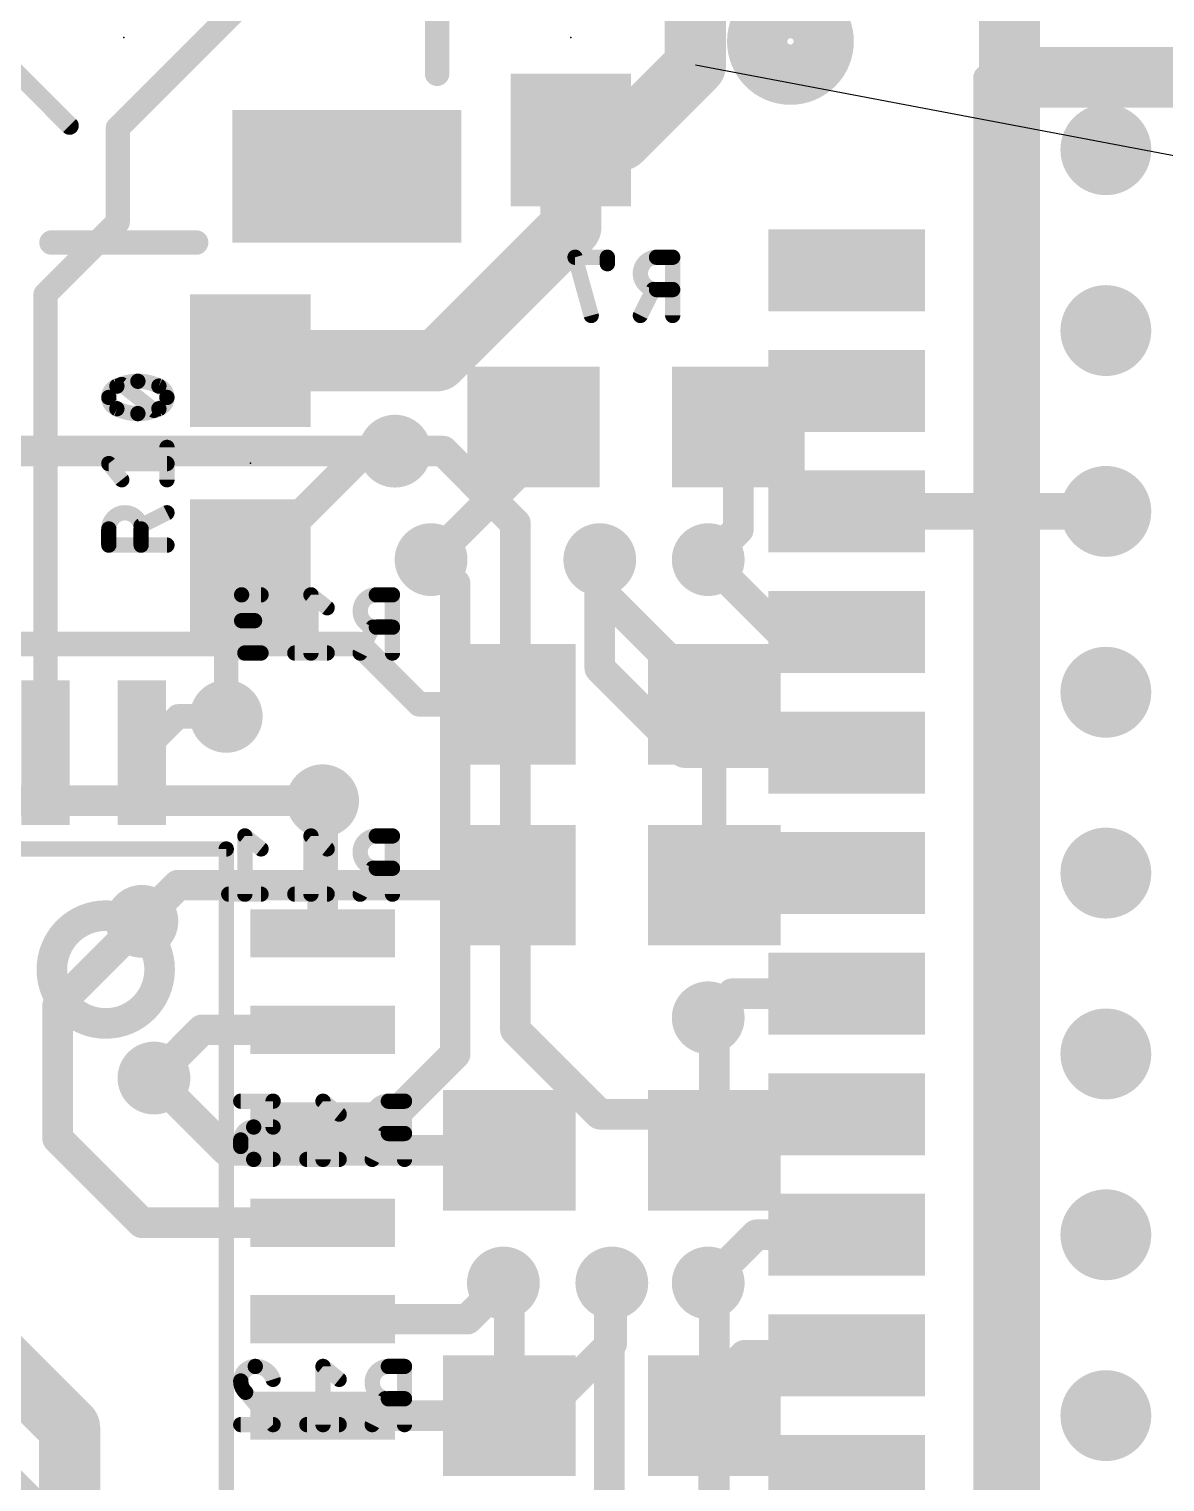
# Model space of a CAD drawing. Extents: x -5.4 to 52.1, y -3.7 to 32.4.
# Drawn here: x 21.06 to 30.49, y 10.45 to 22.5 of the extents above; entities that cross this region are included whole.
import ezdxf

# ---------------------------------------------------------------- set-up
doc = ezdxf.new("R2010")
doc.units = 0
for name, color, linetype in [('1', 14, 'CONTINUOUS'), ('16', 174, 'CONTINUOUS'), ('18', 94, 'CONTINUOUS'), ('19', 54, 'CONTINUOUS'), ('21', 250, 'CONTINUOUS'), ('22', 250, 'CONTINUOUS'), ('23', 178, 'CONTINUOUS'), ('25', 250, 'CONTINUOUS')]:
    doc.layers.add(name, color=color, linetype=linetype)

# ---------------------------------------------------------------- blocks, each defined once
blk = doc.blocks.new('RECT')
blk.add_solid([(-0.5, -0.5), (0.5, -0.5), (-0.5, 0.5), (0.5, 0.5)])
blk = doc.blocks.new('ROUNDV')
at = {"const_width": 0.5}
blk.add_lwpolyline([(0, -0.25, 1), (0, 0.25, 1), (0, -0.25)], format="xyb", dxfattribs=at)

msp = doc.modelspace()

# ---------------------------------------------------------------- linework, layer by layer
at = {"layer": '1'}
for points, const_width in [([(26.5936, 22.2), (26.5936, 24.1936)], 0.508), ([(23.7, 23.58), (21.8, 21.68)], 0.2), ([(29.2, 22.8), (29.2, 22.1)], 0.5044), ([(25.9736, 21.58), (26.5936, 22.2)], 0.508), ([(29.2, 22.1), (36.6, 22.1)], 0.5044), ([(36.6, 22.1), (29.2, 22.1)], 0.5044), ([(29.2, 22.1), (29.2, 1)], 0.5044), ([(25.56, 21.58), (25.9736, 21.58)], 0.508), ([(25.56, 21.58), (25.56, 20.86)], 0.508), ([(21.8, 21.68), (21.8, 20.9)], 0.2), ([(25.56, 21.58), (25.7, 21.52)], 0.254), ([(25.56, 20.86), (24.45, 19.75)], 0.508), ([(21.8, 20.9), (21.2, 20.3)], 0.2), ([(21.2, 20.3), (21.2, 16.5)], 0.2), ([(24.45, 19.75), (22.9, 19.75)], 0.508), ([(23.85, 19), (22.9, 18.05)], 0.254), ([(24.1, 19), (23.85, 19)], 0.254), ([(24.1, 19), (24.5, 19)], 0.254), ([(24.5, 19), (25.1, 18.4)], 0.254), ([(27.85, 18.5), (30.1, 18.5)], 0.3048), ([(25.1, 18.4), (25.1, 14.2)], 0.254), ([(24.4, 18.1), (24.6, 17.9)], 0.254), ([(25.8, 18.1), (25.8, 17.2)], 0.254), ([(27.3, 17.5), (26.7, 18.1)], 0.254), ([(24.6, 17.9), (24.6, 14)], 0.254), ([(27.85, 17.5), (27.3, 17.5)], 0.254), ([(25.8, 17.2), (26.5, 16.5)], 0.254), ([(22, 16.5), (22.3, 16.8)], 0.2032), ([(22.3, 16.8), (22.7, 16.8)], 0.2032), ([(26.5, 16.5), (27.85, 16.5)], 0.254), ([(23.5, 16.1), (23.5, 15)], 0.254), ([(22, 15.1), (21.3, 14.4)], 0.254), ([(26.7, 14.3), (26.9, 14.5)], 0.254), ([(26.9, 14.5), (27.85, 14.5)], 0.254), ([(21.3, 14.4), (21.3, 13.3)], 0.254), ([(22.1, 13.8), (22.5, 14.2)], 0.254), ([(22.5, 14.2), (23.5, 14.2)], 0.254), ([(25.1, 14.2), (25.8, 13.5)], 0.254), ([(24.6, 14), (24, 13.4)], 0.254), ([(25.8, 13.5), (27.85, 13.5)], 0.254), ([(24, 13.4), (23.5, 13.4)], 0.254), ([(21.3, 13.3), (22, 12.6)], 0.254), ([(22, 12.6), (23.5, 12.6)], 0.254), ([(26.7, 12.1), (27.1, 12.5)], 0.254), ([(27.1, 12.5), (27.85, 12.5)], 0.254), ([(25, 12.1), (24.7, 11.8)], 0.254), ([(25.9, 12.1), (25.9, 11.6)], 0.254), ([(19.6, 11.8), (23.33, 8.07)], 0.2032), ([(24.7, 11.8), (23.5, 11.8)], 0.254), ([(25.9, 11.6), (25.3, 11)], 0.254), ([(26.7456, 11.2456), (27, 11.5)], 0.254), ([(27, 11.5), (27.85, 11.5)], 0.254), ([(26.7456, 8.4), (26.7456, 11.2456)], 0.254), ([(25.3, 11), (23.5, 11)], 0.254)]:
    msp.add_lwpolyline(points, dxfattribs=dict(at, const_width=const_width))
for points, const_width in [([(26.6834, 22.1102, 1), (26.5038, 22.2898)], 0.254), ([(26.4666, 22.2, 1), (26.7206, 22.2)], 0.254), ([(29.2, 22.2261, 1), (29.2, 21.9739)], 0.2522), ([(29.2, 22.2261, 1), (29.2, 21.9739)], 0.2522), ([(29.3261, 22.1, 1), (29.0739, 22.1)], 0.2522), ([(29.0739, 22.1, 1), (29.3261, 22.1)], 0.2522), ([(25.56, 21.707, 1), (25.56, 21.453)], 0.254), ([(25.687, 21.58, 1), (25.433, 21.58)], 0.254), ([(25.9736, 21.453, 1), (25.9736, 21.707)], 0.254), ([(21.7646, 21.7154, 1), (21.8354, 21.6446)], 0.1), ([(21.85, 21.68, 1), (21.75, 21.68)], 0.1), ([(25.585, 21.6384, 1), (25.535, 21.5216)], 0.127), ([(25.8838, 21.6698, 1), (26.0634, 21.4902)], 0.254), ([(25.675, 21.4616, 1), (25.725, 21.5784)], 0.127), ([(25.6498, 20.7702, 1), (25.4702, 20.9498)], 0.254), ([(21.8354, 20.8646, 1), (21.7646, 20.9354)], 0.1), ([(25.433, 20.86, 1), (25.687, 20.86)], 0.254), ([(21.75, 20.9, 1), (21.85, 20.9)], 0.1), ([(21.1646, 20.3354, 1), (21.2354, 20.2646)], 0.1), ([(21.25, 20.3, 1), (21.15, 20.3)], 0.1), ([(22.9, 19.877, 1), (22.9, 19.623)], 0.254), ([(24.3602, 19.8398, 1), (24.5398, 19.6602)], 0.254), ([(24.45, 19.623, 1), (24.45, 19.877)], 0.254), ([(23.85, 19.0635, 1), (23.85, 18.9365)], 0.127), ([(23.8949, 18.9551, 1), (23.8051, 19.0449)], 0.127), ([(24.1, 19.0635, 1), (24.1, 18.9365)], 0.127), ([(24.1, 18.9365, 1), (24.1, 19.0635)], 0.127), ([(24.5449, 19.0449, 1), (24.4551, 18.9551)], 0.127), ([(24.5, 18.9365, 1), (24.5, 19.0635)], 0.127), ([(27.85, 18.5762, 1), (27.85, 18.4238)], 0.1524), ([(30.1, 18.4238, 1), (30.1, 18.5762)], 0.1524), ([(25.1635, 18.4, 1), (25.0365, 18.4)], 0.127), ([(25.0551, 18.3551, 1), (25.1449, 18.4449)], 0.127), ([(24.4449, 18.1449, 1), (24.3551, 18.0551)], 0.127), ([(25.8635, 18.1, 1), (25.7365, 18.1)], 0.127), ([(26.7449, 18.1449, 1), (26.6551, 18.0551)], 0.127), ([(22.8551, 18.0949, 1), (22.9449, 18.0051)], 0.127), ([(24.6635, 17.9, 1), (24.5365, 17.9)], 0.127), ([(24.5551, 17.8551, 1), (24.6449, 17.9449)], 0.127), ([(27.3, 17.5635, 1), (27.3, 17.4365)], 0.127), ([(27.2551, 17.4551, 1), (27.3449, 17.5449)], 0.127), ([(27.85, 17.4365, 1), (27.85, 17.5635)], 0.127), ([(25.8449, 17.2449, 1), (25.7551, 17.1551)], 0.127), ([(25.7365, 17.2, 1), (25.8635, 17.2)], 0.127), ([(22.3, 16.8508, 1), (22.3, 16.7492)], 0.1016), ([(22.3359, 16.7641, 1), (22.2641, 16.8359)], 0.1016), ([(22.7, 16.7492, 1), (22.7, 16.8508)], 0.1016), ([(21.15, 16.5, 1), (21.25, 16.5)], 0.1), ([(21.9641, 16.5359, 1), (22.0359, 16.4641)], 0.1016), ([(26.5, 16.5635, 1), (26.5, 16.4365)], 0.127), ([(26.4551, 16.4551, 1), (26.5449, 16.5449)], 0.127), ([(27.85, 16.4365, 1), (27.85, 16.5635)], 0.127), ([(23.5635, 16.1, 1), (23.4365, 16.1)], 0.127), ([(22.0449, 15.0551, 1), (21.9551, 15.1449)], 0.127), ([(23.4365, 15, 1), (23.5635, 15)], 0.127), ([(26.9, 14.5635, 1), (26.9, 14.4365)], 0.127), ([(26.9449, 14.4551, 1), (26.8551, 14.5449)], 0.127), ([(27.85, 14.4365, 1), (27.85, 14.5635)], 0.127), ([(21.3635, 14.4, 1), (21.2365, 14.4)], 0.127), ([(21.2551, 14.4449, 1), (21.3449, 14.3551)], 0.127), ([(26.6551, 14.3449, 1), (26.7449, 14.2551)], 0.127), ([(22.5, 14.2635, 1), (22.5, 14.1365)], 0.127), ([(22.5449, 14.1551, 1), (22.4551, 14.2449)], 0.127), ([(23.5, 14.1365, 1), (23.5, 14.2635)], 0.127), ([(25.1449, 14.2449, 1), (25.0551, 14.1551)], 0.127), ([(25.0365, 14.2, 1), (25.1635, 14.2)], 0.127), ([(24.6449, 13.9551, 1), (24.5551, 14.0449)], 0.127), ([(24.5365, 14, 1), (24.6635, 14)], 0.127), ([(22.0551, 13.8449, 1), (22.1449, 13.7551)], 0.127), ([(25.8, 13.5635, 1), (25.8, 13.4365)], 0.127), ([(27.85, 13.4365, 1), (27.85, 13.5635)], 0.127), ([(23.5, 13.4635, 1), (23.5, 13.3365)], 0.127), ([(23.9551, 13.4449, 1), (24.0449, 13.3551)], 0.127), ([(24, 13.3365, 1), (24, 13.4635)], 0.127), ([(25.7551, 13.4551, 1), (25.8449, 13.5449)], 0.127), ([(21.3449, 13.3449, 1), (21.2551, 13.2551)], 0.127), ([(21.2365, 13.3, 1), (21.3635, 13.3)], 0.127), ([(22, 12.6635, 1), (22, 12.5365)], 0.127), ([(21.9551, 12.5551, 1), (22.0449, 12.6449)], 0.127), ([(23.5, 12.5365, 1), (23.5, 12.6635)], 0.127), ([(27.1, 12.5635, 1), (27.1, 12.4365)], 0.127), ([(27.1449, 12.4551, 1), (27.0551, 12.5449)], 0.127), ([(27.85, 12.4365, 1), (27.85, 12.5635)], 0.127), ([(25.0449, 12.0551, 1), (24.9551, 12.1449)], 0.127), ([(25.9635, 12.1, 1), (25.8365, 12.1)], 0.127), ([(26.6551, 12.1449, 1), (26.7449, 12.0551)], 0.127), ([(23.5, 11.8635, 1), (23.5, 11.7365)], 0.127), ([(24.6551, 11.8449, 1), (24.7449, 11.7551)], 0.127), ([(24.7, 11.7365, 1), (24.7, 11.8635)], 0.127), ([(25.9449, 11.5551, 1), (25.8551, 11.6449)], 0.127), ([(25.8365, 11.6, 1), (25.9635, 11.6)], 0.127), ([(27, 11.5635, 1), (27, 11.4365)], 0.127), ([(27.0449, 11.4551, 1), (26.9551, 11.5449)], 0.127), ([(27.85, 11.4365, 1), (27.85, 11.5635)], 0.127), ([(26.8091, 11.2456, 1), (26.6821, 11.2456)], 0.127), ([(26.7007, 11.2905, 1), (26.7905, 11.2007)], 0.127), ([(23.5, 11.0635, 1), (23.5, 10.9365)], 0.127), ([(25.2551, 11.0449, 1), (25.3449, 10.9551)], 0.127), ([(25.3, 10.9365, 1), (25.3, 11.0635)], 0.127)]:
    msp.add_lwpolyline(points, format="xyb", dxfattribs=dict(at, const_width=const_width))
at = {"layer": '16'}
for points, const_width in [([(29.2, 22.8), (29.2, 1)], 0.254), ([(25.25, 19.2), (25.25, 18.95)], 0.254), ([(26.95, 18.35), (26.95, 19.2)], 0.254), ([(24.1, 19), (16.9, 19)], 0.254), ([(25.25, 18.95), (24.4, 18.1)], 0.254), ([(26.7, 18.1), (26.95, 18.35)], 0.254), ([(25.8, 17.85), (25.8, 18.1)], 0.254), ([(26.75, 16.9), (25.8, 17.85)], 0.254), ([(17.3, 17.4), (22.7, 17.4)], 0.2032), ([(22.7, 17.4), (23.8, 17.4)], 0.2032), ([(22.7, 16.8), (22.7, 17.4)], 0.2032), ([(23.8, 17.4), (24.3, 16.9)], 0.2032), ([(24.3, 16.9), (25.05, 16.9)], 0.2032), ([(24.9568, 16.5068), (25.05, 16.9)], 0.2032), ([(26.75, 16.9), (26.75, 15.4)], 0.2032), ([(20.9, 16.1), (23.5, 16.1)], 0.254), ([(22.3, 15.4), (22, 15.1)], 0.254), ([(25.05, 15.4), (22.3, 15.4)], 0.254), ([(26.75, 14.25), (26.7, 14.3)], 0.254), ([(26.75, 13.2), (26.75, 14.25)], 0.254), ([(22.7, 13.2), (22.1, 13.8)], 0.254), ([(25.05, 13.2), (22.7, 13.2)], 0.254), ([(25.05, 12.05), (25, 12.1)], 0.254), ([(25.05, 11), (25.05, 12.05)], 0.254), ([(25.8794, 12.0794), (25.9, 12.1)], 0.254), ([(25.8794, 8.8843), (25.8794, 12.0794)], 0.254), ([(26.75, 12.05), (26.7, 12.1)], 0.254), ([(26.75, 11), (26.75, 12.05)], 0.254), ([(20.6, 11.7), (21.4, 10.9)], 0.508), ([(21.4, 10.9), (21.4, 9.5)], 0.508), ([(26.75, 11), (26.75, 9.5)], 0.254)]:
    msp.add_lwpolyline(points, dxfattribs=dict(at, const_width=const_width))
for points, const_width in [([(25.3135, 19.2, 1), (25.1865, 19.2)], 0.127), ([(27.0135, 19.2, 1), (26.8865, 19.2)], 0.127), ([(24.1, 18.9365, 1), (24.1, 19.0635)], 0.127), ([(25.2949, 18.9051, 1), (25.2051, 18.9949)], 0.127), ([(25.1865, 18.95, 1), (25.3135, 18.95)], 0.127), ([(26.9949, 18.3051, 1), (26.9051, 18.3949)], 0.127), ([(26.8865, 18.35, 1), (27.0135, 18.35)], 0.127), ([(24.3551, 18.1449, 1), (24.4449, 18.0551)], 0.127), ([(25.8635, 18.1, 1), (25.7365, 18.1)], 0.127), ([(26.6551, 18.1449, 1), (26.7449, 18.0551)], 0.127), ([(25.8449, 17.8949, 1), (25.7551, 17.8051)], 0.127), ([(25.7365, 17.85, 1), (25.8635, 17.85)], 0.127), ([(22.7, 17.4508, 1), (22.7, 17.3492)], 0.1016), ([(22.7508, 17.4, 1), (22.6492, 17.4)], 0.1016), ([(22.7, 17.3492, 1), (22.7, 17.4508)], 0.1016), ([(23.8359, 17.4359, 1), (23.7641, 17.3641)], 0.1016), ([(23.8, 17.3492, 1), (23.8, 17.4508)], 0.1016), ([(24.3, 16.9508, 1), (24.3, 16.8492)], 0.1016), ([(25.0994, 16.8883, 1), (25.0006, 16.9117)], 0.1016), ([(25.05, 16.8492, 1), (25.05, 16.9508)], 0.1016), ([(26.7051, 16.8551, 1), (26.7949, 16.9449)], 0.127), ([(26.8008, 16.9, 1), (26.6992, 16.9)], 0.1016), ([(24.2641, 16.8641, 1), (24.3359, 16.9359)], 0.1016), ([(22.6492, 16.8, 1), (22.7508, 16.8)], 0.1016), ([(24.9074, 16.5186, 1), (25.0063, 16.4951)], 0.1016), ([(23.5, 16.0365, 1), (23.5, 16.1635)], 0.127), ([(22.3, 15.4635, 1), (22.3, 15.3365)], 0.127), ([(22.3449, 15.3551, 1), (22.2551, 15.4449)], 0.127), ([(25.05, 15.3365, 1), (25.05, 15.4635)], 0.127), ([(26.6992, 15.4, 1), (26.8008, 15.4)], 0.1016), ([(21.9551, 15.1449, 1), (22.0449, 15.0551)], 0.127), ([(26.7449, 14.3449, 1), (26.6551, 14.2551)], 0.127), ([(26.8135, 14.25, 1), (26.6865, 14.25)], 0.127), ([(26.7051, 14.2051, 1), (26.7949, 14.2949)], 0.127), ([(22.1449, 13.8449, 1), (22.0551, 13.7551)], 0.127), ([(22.7, 13.2635, 1), (22.7, 13.1365)], 0.127), ([(22.6551, 13.1551, 1), (22.7449, 13.2449)], 0.127), ([(25.05, 13.1365, 1), (25.05, 13.2635)], 0.127), ([(26.6865, 13.2, 1), (26.8135, 13.2)], 0.127), ([(25.0449, 12.1449, 1), (24.9551, 12.0551)], 0.127), ([(25.1135, 12.05, 1), (24.9865, 12.05)], 0.127), ([(25.9429, 12.0794, 1), (25.8159, 12.0794)], 0.127), ([(25.8345, 12.1243, 1), (25.9243, 12.0345)], 0.127), ([(25.9449, 12.0551, 1), (25.8551, 12.1449)], 0.127), ([(26.7449, 12.1449, 1), (26.6551, 12.0551)], 0.127), ([(26.8135, 12.05, 1), (26.6865, 12.05)], 0.127), ([(25.0051, 12.0051, 1), (25.0949, 12.0949)], 0.127), ([(26.7051, 12.0051, 1), (26.7949, 12.0949)], 0.127), ([(21.527, 10.9, 1), (21.273, 10.9)], 0.254), ([(21.3102, 10.8102, 1), (21.4898, 10.9898)], 0.254), ([(26.8135, 11, 1), (26.6865, 11)], 0.127), ([(24.9865, 11, 1), (25.1135, 11)], 0.127), ([(26.6865, 11, 1), (26.8135, 11)], 0.127)]:
    msp.add_lwpolyline(points, format="xyb", dxfattribs=dict(at, const_width=const_width))
at = {"layer": '19'}
msp.add_line((46.15, 18.5), (26.5936, 22.2), dxfattribs=at)
at = {"layer": '21'}
for points, const_width in [([(24.45, 22.13), (24.45, 22.73)], 0.2032), ([(20.8, 22.3), (21.4, 21.7)], 0.1524), ([(22.45, 20.73), (21.25, 20.73)], 0.2032), ([(22.1009, 19.3382), (21.8327, 19.5527)], 0.127), ([(22.2081, 18.7628), (22.2081, 19.0309)], 0.127), ([(21.8327, 18.7628), (21.7255, 18.8968)], 0.127), ([(21.7255, 18.8968), (22.2081, 18.8968)], 0.127), ([(22.2081, 18.4886), (21.9936, 18.3814)], 0.127), ([(21.7255, 18.2205), (21.7255, 18.3545)], 0.127), ([(21.9936, 18.3545), (21.9936, 18.2205)], 0.127), ([(22.2081, 18.2205), (21.7255, 18.2205)], 0.127), ([(22.7, 15.7), (15.7, 15.7)], 0.127), ([(22.7, 8.7), (22.7, 15.7)], 0.127)]:
    msp.add_lwpolyline(points, dxfattribs=dict(at, const_width=const_width))
for points, const_width in [([(27.4, 22.0394, 1), (27.4, 22.7606, 1), (27.4, 22.0394)], 0.254), ([(24.3992, 22.13, 1), (24.5008, 22.13)], 0.1016), ([(21.3731, 21.6731, 1), (21.4269, 21.7269)], 0.0762), ([(21.25, 20.7808, 1), (21.25, 20.6792)], 0.1016), ([(22.45, 20.6792, 1), (22.45, 20.7808)], 0.1016), ([(21.9668, 19.5795, 0.1139), (21.7925, 19.5393)], 0.127), ([(22.1411, 19.5393, 0.1139), (21.9668, 19.5795)], 0.127), ([(21.9668, 19.6113, 1), (21.9668, 19.5478)], 0.0635), ([(21.9668, 19.5478, 1), (21.9668, 19.6113)], 0.0635), ([(21.7925, 19.5393, 0.3205), (21.7255, 19.4454)], 0.127), ([(21.7786, 19.5678, 1), (21.8064, 19.5107)], 0.0635), ([(21.8028, 19.5093, 1), (21.7822, 19.5693)], 0.0635), ([(21.8526, 19.5775, 1), (21.8129, 19.5279)], 0.0635), ([(22.2081, 19.4454, 0.3205), (22.1411, 19.5393)], 0.127), ([(22.1514, 19.5693, 1), (22.1308, 19.5093)], 0.0635), ([(22.1272, 19.5107, 1), (22.155, 19.5678)], 0.0635), ([(21.7255, 19.4454, 0.3205), (21.7925, 19.3516)], 0.127), ([(21.7572, 19.4454, 1), (21.6938, 19.4454)], 0.0635), ([(21.6938, 19.4454, 1), (21.7572, 19.4454)], 0.0635), ([(21.7925, 19.3516, 0.1139), (21.9668, 19.3114)], 0.127), ([(21.8064, 19.3801, 1), (21.7786, 19.3231)], 0.0635), ([(21.7822, 19.3216, 1), (21.8028, 19.3816)], 0.0635), ([(21.9668, 19.3114, 0.1139), (22.1411, 19.3516)], 0.127), ([(22.1411, 19.3516, 0.3205), (22.2081, 19.4454)], 0.127), ([(22.1308, 19.3816, 1), (22.1514, 19.3216)], 0.0635), ([(22.155, 19.3231, 1), (22.1272, 19.3801)], 0.0635), ([(22.2398, 19.4454, 1), (22.1764, 19.4454)], 0.0635), ([(22.1764, 19.4454, 1), (22.2398, 19.4454)], 0.0635), ([(21.9668, 19.3431, 1), (21.9668, 19.2796)], 0.0635), ([(21.9668, 19.2796, 1), (21.9668, 19.3431)], 0.0635), ([(22.081, 19.3134, 1), (22.1207, 19.363)], 0.0635), ([(22.2399, 19.0309, 1), (22.1764, 19.0309)], 0.0635), ([(21.7503, 18.9166, 1), (21.7007, 18.877)], 0.0635), ([(21.7255, 18.9286, 1), (21.7255, 18.8651)], 0.0635), ([(22.2081, 18.8651, 1), (22.2081, 18.9286)], 0.0635), ([(21.808, 18.7429, 1), (21.8575, 18.7826)], 0.0635), ([(22.1764, 18.7628, 1), (22.2399, 18.7628)], 0.0635), ([(21.9936, 18.3545, 1), (21.7255, 18.3545)], 0.127), ([(21.9794, 18.4098, 1), (22.0078, 18.353)], 0.0635), ([(22.2223, 18.4602, 1), (22.1939, 18.517)], 0.0635), ([(21.7572, 18.3545, 1), (21.6938, 18.3545)], 0.0635), ([(21.6938, 18.3545, 1), (21.7572, 18.3545)], 0.0635), ([(22.0254, 18.3545, 1), (21.9619, 18.3545)], 0.0635), ([(21.9619, 18.3545, 1), (22.0254, 18.3545)], 0.0635), ([(21.7255, 18.2522, 1), (21.7255, 18.1887)], 0.0635), ([(21.6938, 18.2205, 1), (21.7572, 18.2205)], 0.0635), ([(21.9619, 18.2205, 1), (22.0254, 18.2205)], 0.0635), ([(22.2081, 18.1887, 1), (22.2081, 18.2522)], 0.0635), ([(22.7318, 15.7, 1), (22.6683, 15.7)], 0.0635), ([(22.7, 15.6683, 1), (22.7, 15.7318)], 0.0635), ([(21.7, 14.2528, 1), (21.7, 15.1472, 1), (21.7, 14.2528)], 0.254)]:
    msp.add_lwpolyline(points, format="xyb", dxfattribs=dict(at, const_width=const_width))
at = {"layer": '22', "const_width": 0.127}
for points in [[(25.8629, 20.6081), (25.5948, 20.6081)], [(25.5948, 20.6081), (25.7289, 20.1255)], [(25.8629, 20.5545), (25.8629, 20.6081)], [(26.4052, 20.6081), (26.2711, 20.6081)], [(26.4052, 20.1255), (26.4052, 20.6081)], [(26.1371, 20.1255), (26.2443, 20.34)], [(26.2711, 20.34), (26.4052, 20.34)], [(22.9886, 17.8081), (22.8277, 17.8081)], [(23.5372, 17.7009), (23.4032, 17.8081)], [(23.4032, 17.8081), (23.4032, 17.3255)], [(24.0795, 17.8081), (23.9455, 17.8081)], [(24.0795, 17.3255), (24.0795, 17.8081)], [(22.8277, 17.5936), (22.935, 17.5936)], [(23.8114, 17.3255), (23.9186, 17.54)], [(23.9455, 17.54), (24.0795, 17.54)], [(22.9886, 17.3255), (22.8545, 17.3255)], [(23.5372, 17.3255), (23.2691, 17.3255)], [(22.9886, 15.7009), (22.8545, 15.8081)], [(22.8545, 15.8081), (22.8545, 15.3255)], [(23.5372, 15.7009), (23.4032, 15.8081)], [(23.4032, 15.8081), (23.4032, 15.3255)], [(24.0795, 15.8081), (23.9455, 15.8081)], [(24.0795, 15.3255), (24.0795, 15.8081)], [(23.8114, 15.3255), (23.9186, 15.54)], [(23.9455, 15.54), (24.0795, 15.54)], [(22.9886, 15.3255), (22.7205, 15.3255)], [(23.5372, 15.3255), (23.2691, 15.3255)], [(23.0886, 13.6081), (22.8205, 13.6081)], [(23.0886, 13.3936), (23.0886, 13.6081)], [(23.6372, 13.5009), (23.5032, 13.6081)], [(23.5032, 13.6081), (23.5032, 13.1255)], [(24.1795, 13.6081), (24.0455, 13.6081)], [(24.1795, 13.1255), (24.1795, 13.6081)], [(22.9277, 13.3936), (23.0886, 13.3936)], [(23.9114, 13.1255), (24.0186, 13.34)], [(24.0455, 13.34), (24.1795, 13.34)], [(22.8205, 13.2327), (22.8205, 13.2864)], [(23.0886, 13.1255), (22.9277, 13.1255)], [(23.6372, 13.1255), (23.3691, 13.1255)], [(23.6372, 11.3009), (23.5032, 11.4081)], [(23.5032, 11.4081), (23.5032, 10.9255)], [(24.1795, 11.4081), (24.0455, 11.4081)], [(24.1795, 10.9255), (24.1795, 11.4081)], [(22.8607, 11.1936), (23.0886, 10.9255)], [(23.9114, 10.9255), (24.0186, 11.14)], [(24.0455, 11.14), (24.1795, 11.14)], [(23.0886, 10.9255), (22.8205, 10.9255)], [(23.6372, 10.9255), (23.3691, 10.9255)]]:
    msp.add_lwpolyline(points, dxfattribs=at)
at = {"layer": '22'}
for points, const_width in [([(25.6254, 20.6166, 1), (25.5642, 20.5996)], 0.0635), ([(25.5948, 20.6398, 1), (25.5948, 20.5764)], 0.0635), ([(25.8947, 20.6081, 1), (25.8312, 20.6081)], 0.0635), ([(25.8629, 20.5764, 1), (25.8629, 20.6398)], 0.0635), ([(26.2711, 20.6081, 1), (26.2711, 20.34)], 0.127), ([(26.2711, 20.6398, 1), (26.2711, 20.5764)], 0.0635), ([(26.2711, 20.5764, 1), (26.2711, 20.6398)], 0.0635), ([(26.4369, 20.6081, 1), (26.3734, 20.6081)], 0.0635), ([(26.4052, 20.5764, 1), (26.4052, 20.6398)], 0.0635), ([(25.8312, 20.5545, 1), (25.8947, 20.5545)], 0.0635), ([(26.2727, 20.3258, 1), (26.2159, 20.3542)], 0.0635), ([(26.2711, 20.3717, 1), (26.2711, 20.3082)], 0.0635), ([(26.2711, 20.3082, 1), (26.2711, 20.3717)], 0.0635), ([(26.4052, 20.3082, 1), (26.4052, 20.3717)], 0.0635), ([(25.6983, 20.117, 1), (25.7595, 20.134)], 0.0635), ([(26.1087, 20.1397, 1), (26.1655, 20.1113)], 0.0635), ([(26.3734, 20.1255, 1), (26.4369, 20.1255)], 0.0635), ([(22.8277, 17.8081, 1), (22.8277, 17.5936)], 0.127), ([(22.8277, 17.8398, 1), (22.8277, 17.7764)], 0.0635), ([(22.8277, 17.7764, 1), (22.8277, 17.8398)], 0.0635), ([(22.9886, 17.7764, 1), (22.9886, 17.8398)], 0.0635), ([(23.423, 17.8329, 1), (23.3833, 17.7833)], 0.0635), ([(23.4349, 17.8081, 1), (23.3714, 17.8081)], 0.0635), ([(23.9455, 17.8081, 1), (23.9455, 17.54)], 0.127), ([(23.9455, 17.8398, 1), (23.9455, 17.7764)], 0.0635), ([(23.9455, 17.7764, 1), (23.9455, 17.8398)], 0.0635), ([(24.1113, 17.8081, 1), (24.0478, 17.8081)], 0.0635), ([(24.0795, 17.7764, 1), (24.0795, 17.8398)], 0.0635), ([(23.5174, 17.6761, 1), (23.5571, 17.7256)], 0.0635), ([(22.8545, 17.5936, 1), (22.8545, 17.3255)], 0.127), ([(22.8277, 17.6254, 1), (22.8277, 17.5619)], 0.0635), ([(22.8277, 17.5619, 1), (22.8277, 17.6254)], 0.0635), ([(22.8545, 17.5619, 1), (22.8545, 17.6254)], 0.0635), ([(22.935, 17.5619, 1), (22.935, 17.6254)], 0.0635), ([(23.947, 17.5258, 1), (23.8902, 17.5542)], 0.0635), ([(23.9455, 17.5717, 1), (23.9455, 17.5082)], 0.0635), ([(23.9455, 17.5082, 1), (23.9455, 17.5717)], 0.0635), ([(24.0795, 17.5082, 1), (24.0795, 17.5717)], 0.0635), ([(22.8545, 17.3573, 1), (22.8545, 17.2938)], 0.0635), ([(22.8545, 17.2938, 1), (22.8545, 17.3573)], 0.0635), ([(22.9886, 17.2938, 1), (22.9886, 17.3573)], 0.0635), ([(23.2691, 17.3573, 1), (23.2691, 17.2938)], 0.0635), ([(23.3714, 17.3255, 1), (23.4349, 17.3255)], 0.0635), ([(23.5372, 17.2938, 1), (23.5372, 17.3573)], 0.0635), ([(23.783, 17.3397, 1), (23.8398, 17.3113)], 0.0635), ([(24.0478, 17.3255, 1), (24.1113, 17.3255)], 0.0635), ([(22.8744, 15.8329, 1), (22.8347, 15.7833)], 0.0635), ([(22.8863, 15.8081, 1), (22.8228, 15.8081)], 0.0635), ([(23.423, 15.8329, 1), (23.3833, 15.7833)], 0.0635), ([(23.4349, 15.8081, 1), (23.3714, 15.8081)], 0.0635), ([(23.9455, 15.8081, 1), (23.9455, 15.54)], 0.127), ([(23.9455, 15.8399, 1), (23.9455, 15.7764)], 0.0635), ([(23.9455, 15.7764, 1), (23.9455, 15.8399)], 0.0635), ([(24.1113, 15.8081, 1), (24.0478, 15.8081)], 0.0635), ([(24.0795, 15.7764, 1), (24.0795, 15.8399)], 0.0635), ([(22.9688, 15.6761, 1), (23.0084, 15.7256)], 0.0635), ([(23.5174, 15.6761, 1), (23.5571, 15.7256)], 0.0635), ([(23.947, 15.5258, 1), (23.8902, 15.5542)], 0.0635), ([(23.9455, 15.5717, 1), (23.9455, 15.5082)], 0.0635), ([(23.9455, 15.5082, 1), (23.9455, 15.5717)], 0.0635), ([(24.0795, 15.5082, 1), (24.0795, 15.5717)], 0.0635), ([(22.7205, 15.3573, 1), (22.7205, 15.2937)], 0.0635), ([(22.8228, 15.3255, 1), (22.8863, 15.3255)], 0.0635), ([(22.9886, 15.2937, 1), (22.9886, 15.3573)], 0.0635), ([(23.2691, 15.3573, 1), (23.2691, 15.2937)], 0.0635), ([(23.3714, 15.3255, 1), (23.4349, 15.3255)], 0.0635), ([(23.5372, 15.2937, 1), (23.5372, 15.3573)], 0.0635), ([(23.783, 15.3397, 1), (23.8398, 15.3113)], 0.0635), ([(24.0478, 15.3255, 1), (24.1113, 15.3255)], 0.0635), ([(22.8205, 13.6399, 1), (22.8205, 13.5763)], 0.0635), ([(23.1204, 13.6081, 1), (23.0569, 13.6081)], 0.0635), ([(23.0886, 13.5763, 1), (23.0886, 13.6399)], 0.0635), ([(23.523, 13.6329, 1), (23.4833, 13.5833)], 0.0635), ([(23.5349, 13.6081, 1), (23.4714, 13.6081)], 0.0635), ([(24.0455, 13.6081, 1), (24.0455, 13.34)], 0.127), ([(24.0455, 13.6399, 1), (24.0455, 13.5763)], 0.0635), ([(24.0455, 13.5763, 1), (24.0455, 13.6399)], 0.0635), ([(24.2113, 13.6081, 1), (24.1478, 13.6081)], 0.0635), ([(24.1795, 13.5763, 1), (24.1795, 13.6399)], 0.0635), ([(23.6174, 13.4761, 1), (23.6571, 13.5256)], 0.0635), ([(22.9277, 13.3936, 0.4142), (22.8205, 13.2864)], 0.127), ([(22.9277, 13.4254, 1), (22.9277, 13.3619)], 0.0635), ([(22.9277, 13.3619, 1), (22.9277, 13.4254)], 0.0635), ([(23.0569, 13.3936, 1), (23.1204, 13.3936)], 0.0635), ([(23.0886, 13.3619, 1), (23.0886, 13.4254)], 0.0635), ([(24.047, 13.3258, 1), (23.9902, 13.3542)], 0.0635), ([(24.0455, 13.3717, 1), (24.0455, 13.3082)], 0.0635), ([(24.0455, 13.3082, 1), (24.0455, 13.3717)], 0.0635), ([(24.1795, 13.3082, 1), (24.1795, 13.3717)], 0.0635), ([(22.8522, 13.2864, 1), (22.7887, 13.2864)], 0.0635), ([(22.7887, 13.2864, 1), (22.8522, 13.2864)], 0.0635), ([(22.8522, 13.2327, 1), (22.7887, 13.2327)], 0.0635), ([(22.7887, 13.2327, 1), (22.8522, 13.2327)], 0.0635), ([(22.8205, 13.2327, 0.4142), (22.9277, 13.1255)], 0.127), ([(22.9277, 13.1573, 1), (22.9277, 13.0938)], 0.0635), ([(22.9277, 13.0938, 1), (22.9277, 13.1573)], 0.0635), ([(23.0886, 13.0938, 1), (23.0886, 13.1573)], 0.0635), ([(23.3691, 13.1573, 1), (23.3691, 13.0938)], 0.0635), ([(23.4714, 13.1255, 1), (23.5349, 13.1255)], 0.0635), ([(23.6372, 13.0938, 1), (23.6372, 13.1573)], 0.0635), ([(23.883, 13.1397, 1), (23.9398, 13.1113)], 0.0635), ([(24.1478, 13.1255, 1), (24.2113, 13.1255)], 0.0635), ([(22.9411, 11.4081, 0.4142), (22.8205, 11.2874)], 0.127), ([(23.0886, 11.3009, 0.3252), (22.9411, 11.4081)], 0.127), ([(22.9411, 11.4398, 1), (22.9411, 11.3764)], 0.0635), ([(22.9411, 11.3764, 1), (22.9411, 11.4398)], 0.0635), ([(23.523, 11.4329, 1), (23.4833, 11.3833)], 0.0635), ([(23.5349, 11.4081, 1), (23.4714, 11.4081)], 0.0635), ([(24.0455, 11.4081, 1), (24.0455, 11.14)], 0.127), ([(24.0455, 11.4399, 1), (24.0455, 11.3764)], 0.0635), ([(24.0455, 11.3764, 1), (24.0455, 11.4399)], 0.0635), ([(24.2113, 11.4081, 1), (24.1478, 11.4081)], 0.0635), ([(24.1795, 11.3764, 1), (24.1795, 11.4399)], 0.0635), ([(22.8522, 11.2874, 1), (22.7887, 11.2874)], 0.0635), ([(22.8205, 11.2874, 0.2053), (22.8607, 11.1936)], 0.127), ([(23.0584, 11.2911, 1), (23.1188, 11.3106)], 0.0635), ([(23.6174, 11.2761, 1), (23.6571, 11.3256)], 0.0635), ([(22.7887, 11.2874, 1), (22.8522, 11.2874)], 0.0635), ([(22.8849, 11.2142, 1), (22.8365, 11.173)], 0.0635), ([(22.8388, 11.1706, 1), (22.8826, 11.2166)], 0.0635), ([(24.047, 11.1258, 1), (23.9902, 11.1542)], 0.0635), ([(24.0455, 11.1717, 1), (24.0455, 11.1082)], 0.0635), ([(24.0455, 11.1082, 1), (24.0455, 11.1717)], 0.0635), ([(24.1795, 11.1082, 1), (24.1795, 11.1717)], 0.0635), ([(22.8205, 10.9573, 1), (22.8205, 10.8938)], 0.0635), ([(23.0644, 10.9049, 1), (23.1128, 10.9461)], 0.0635), ([(23.0886, 10.8938, 1), (23.0886, 10.9573)], 0.0635), ([(23.3691, 10.9573, 1), (23.3691, 10.8938)], 0.0635), ([(23.6372, 10.8938, 1), (23.6372, 10.9573)], 0.0635), ([(23.883, 10.9397, 1), (23.9398, 10.9113)], 0.0635), ([(23.4714, 10.9255, 1), (23.5349, 10.9255)], 0.0635), ([(24.1478, 10.9255, 1), (24.2113, 10.9255)], 0.0635)]:
    msp.add_lwpolyline(points, format="xyb", dxfattribs=dict(at, const_width=const_width))
at = {"layer": '23'}
for p in [(21.85, 22.43), (25.56, 22.43), (22.9, 18.9)]:
    msp.add_point(p, dxfattribs=at)
at = {"layer": '25'}
for points, const_width in [([(27.3823, 22.1224, 1), (27.3823, 22.6749, 1), (27.3823, 22.1224)], 0.5), ([(29.05, 22.1, 1), (28.95, 22.1)], 0.1), ([(29, 22.15, 1), (29, 22.05)], 0.1)]:
    msp.add_lwpolyline(points, format="xyb", dxfattribs=dict(at, const_width=const_width))
at = {"layer": '25', "const_width": 0.2}
for points in [[(29, 4.9), (29, 22.1)], [(29, 22.1), (45, 22.1)]]:
    msp.add_lwpolyline(points, dxfattribs=at)

# ---------------------------------------------------------------- block references
at = {"layer": '1', "xscale": 1.1}
for p, rotation in [((25.56, 21.58), 90), ((22.9, 19.75), 270), ((22.9, 18.05), 270)]:
    msp.add_blockref('RECT', p, dxfattribs=dict(at, rotation=rotation))
at = {"layer": '1', "rotation": 180}
for p, xscale, yscale in [((23.7, 21.28), 1.9, 1.1), ((21.2, 16.5), 0.4, 1.2), ((22, 16.5), 0.4, 1.2), ((23.5, 15), 1.2, 0.4), ((23.5, 14.2), 1.2, 0.4), ((23.5, 13.4), 1.2, 0.4), ((23.5, 12.6), 1.2, 0.4), ((23.5, 11.8), 1.2, 0.4), ((23.5, 11), 1.2, 0.4)]:
    msp.add_blockref('RECT', p, dxfattribs=dict(at, xscale=xscale, yscale=yscale))
at = {"layer": '1', "xscale": 1.3, "yscale": 0.68}
for p in [(27.85, 20.5), (27.85, 19.5), (27.85, 18.5), (27.85, 17.5), (27.85, 16.5), (27.85, 15.5), (27.85, 14.5), (27.85, 13.5), (27.85, 12.5), (27.85, 11.5), (27.85, 10.5)]:
    msp.add_blockref('RECT', p, dxfattribs=at)
at = {"layer": '16', "xscale": 1.1, "rotation": 180}
for p in [(25.25, 19.2), (26.95, 19.2), (25.05, 16.9), (26.75, 16.9), (25.05, 15.4), (26.75, 15.4), (25.05, 13.2), (26.75, 13.2), (25.05, 11), (26.75, 11)]:
    msp.add_blockref('RECT', p, dxfattribs=at)
at = {"layer": '18'}
for p, xscale, yscale in [((30, 21.5), 0.754, 0.754), ((30, 21.5), 0.754, 0.754), ((30, 20), 0.754, 0.754), ((30, 20), 0.754, 0.754), ((24.1, 19), 0.604, 0.604), ((24.1, 19), 0.604, 0.604), ((30, 18.5), 0.754, 0.754), ((30, 18.5), 0.754, 0.754), ((24.4, 18.1), 0.604, 0.604), ((24.4, 18.1), 0.604, 0.604), ((25.8, 18.1), 0.604, 0.604), ((25.8, 18.1), 0.604, 0.604), ((26.7, 18.1), 0.604, 0.604), ((26.7, 18.1), 0.604, 0.604), ((30, 17), 0.754, 0.754), ((30, 17), 0.754, 0.754), ((22.7, 16.8), 0.604, 0.604), ((22.7, 16.8), 0.604, 0.604), ((23.5, 16.1), 0.604, 0.604), ((23.5, 16.1), 0.604, 0.604), ((30, 15.5), 0.754, 0.754), ((30, 15.5), 0.754, 0.754), ((22, 15.1), 0.604, 0.604), ((22, 15.1), 0.604, 0.604), ((26.7, 14.3), 0.604, 0.604), ((26.7, 14.3), 0.604, 0.604), ((30, 14), 0.754, 0.754), ((30, 14), 0.754, 0.754), ((22.1, 13.8), 0.604, 0.604), ((22.1, 13.8), 0.604, 0.604), ((30, 12.5), 0.754, 0.754), ((30, 12.5), 0.754, 0.754), ((25, 12.1), 0.604, 0.604), ((25, 12.1), 0.604, 0.604), ((25.9, 12.1), 0.604, 0.604), ((25.9, 12.1), 0.604, 0.604), ((26.7, 12.1), 0.604, 0.604), ((26.7, 12.1), 0.604, 0.604), ((30, 11), 0.754, 0.754), ((30, 11), 0.754, 0.754)]:
    msp.add_blockref('ROUNDV', p, dxfattribs=dict(at, xscale=xscale, yscale=yscale))

doc.saveas('drawing.dxf')
